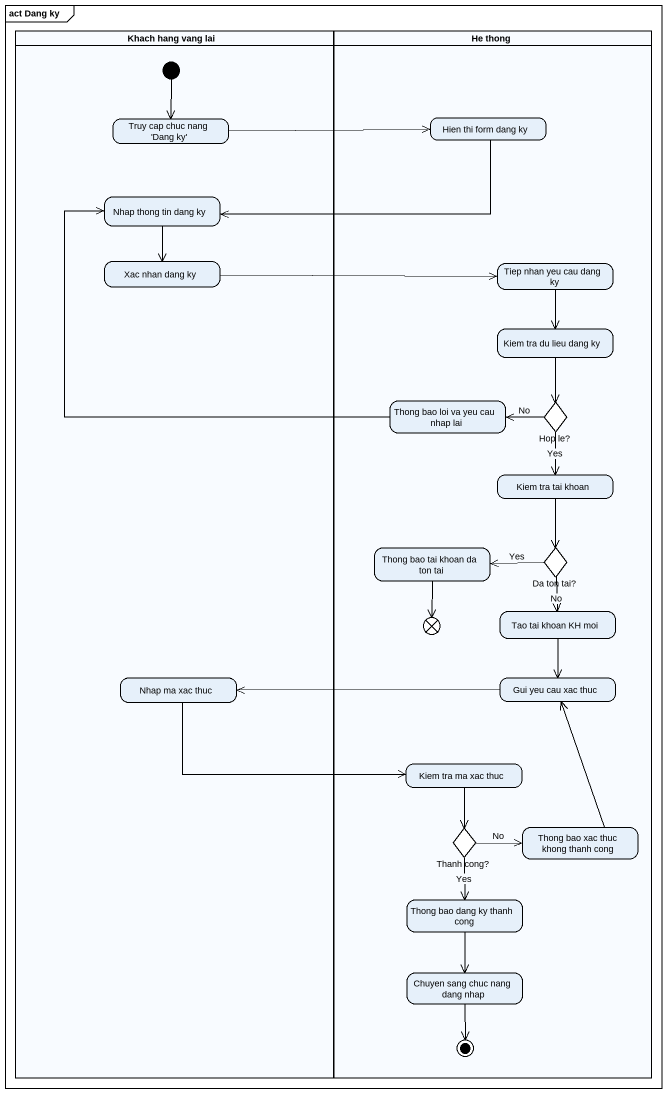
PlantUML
@startuml
mainframe act Dang ky
hide empty description
state "Khach hang vang lai" as Khach_hang_vang_lai <<partition>> {
  state "Truy cap chuc nang 'Dang ky'" as Truy_cap_chuc_nang_Dang_ky
  state "Nhap thong tin dang ky" as Nhap_thong_tin_dang_ky
  state "Xac nhan dang ky" as Xac_nhan_dang_ky
  state "Nhap ma xac thuc" as Nhap_ma_xac_thuc
  [*] --> Truy_cap_chuc_nang_Dang_ky
}
state "He thong" as He_thong <<partition>> {
  state "Hien thi form dang ky" as Hien_thi_form_dang_ky
  state "Tiep nhan yeu cau dang ky" as Tiep_nhan_yeu_cau_dang_ky
  state "Kiem tra du lieu dang ky" as Kiem_tra_du_lieu_dang_ky
  state "Thong bao loi va yeu cau nhap lai" as Thong_bao_loi_va_yeu_cau
  state "Hop le?" as Hop_le <<choice>>
  state "Kiem tra tai khoan" as Kiem_tra_tai_khoan
  state "Thong bao tai khoan da ton tai" as Thong_bao_tai_khoan_da_ton
  state "Da ton tai?" as Da_ton_tai <<choice>>
  state flowfinal1 <<end>>
  state "Tao tai khoan KH moi" as Tao_tai_khoan_KH_moi
  state "Gui yeu cau xac thuc" as Gui_yeu_cau_xac_thuc
  state "Kiem tra ma xac thuc" as Kiem_tra_ma_xac_thuc
  state "Thanh cong?" as Thanh_cong <<choice>>
  state "Thong bao xac thuc khong thanh cong" as Thong_bao_xac_thuc_khong
  state "Thong bao dang ky thanh cong" as Thong_bao_dang_ky_thanh_cong
  state "Chuyen sang chuc nang dang nhap" as Chuyen_sang_chuc_nang_dang
  Chuyen_sang_chuc_nang_dang --> [*]
}
Truy_cap_chuc_nang_Dang_ky -right-> Hien_thi_form_dang_ky
Hien_thi_form_dang_ky -left-> Nhap_thong_tin_dang_ky
Nhap_thong_tin_dang_ky --> Xac_nhan_dang_ky
Xac_nhan_dang_ky -right-> Tiep_nhan_yeu_cau_dang_ky
Tiep_nhan_yeu_cau_dang_ky --> Kiem_tra_du_lieu_dang_ky
Kiem_tra_du_lieu_dang_ky --> Hop_le
Thong_bao_loi_va_yeu_cau -up-> Nhap_thong_tin_dang_ky
Hop_le -left-> Thong_bao_loi_va_yeu_cau : No
Hop_le --> Kiem_tra_tai_khoan : Yes
Kiem_tra_tai_khoan --> Da_ton_tai
Thong_bao_tai_khoan_da_ton --> flowfinal1
Da_ton_tai -left-> Thong_bao_tai_khoan_da_ton : Yes
Da_ton_tai --> Tao_tai_khoan_KH_moi : No
Tao_tai_khoan_KH_moi --> Gui_yeu_cau_xac_thuc
Nhap_ma_xac_thuc -right-> Kiem_tra_ma_xac_thuc
Gui_yeu_cau_xac_thuc -left-> Nhap_ma_xac_thuc
Kiem_tra_ma_xac_thuc --> Thanh_cong
Thanh_cong -right-> Thong_bao_xac_thuc_khong : No
Thanh_cong --> Thong_bao_dang_ky_thanh_cong : Yes
Thong_bao_xac_thuc_khong -up-> Gui_yeu_cau_xac_thuc
Thong_bao_dang_ky_thanh_cong --> Chuyen_sang_chuc_nang_dang
@enduml
